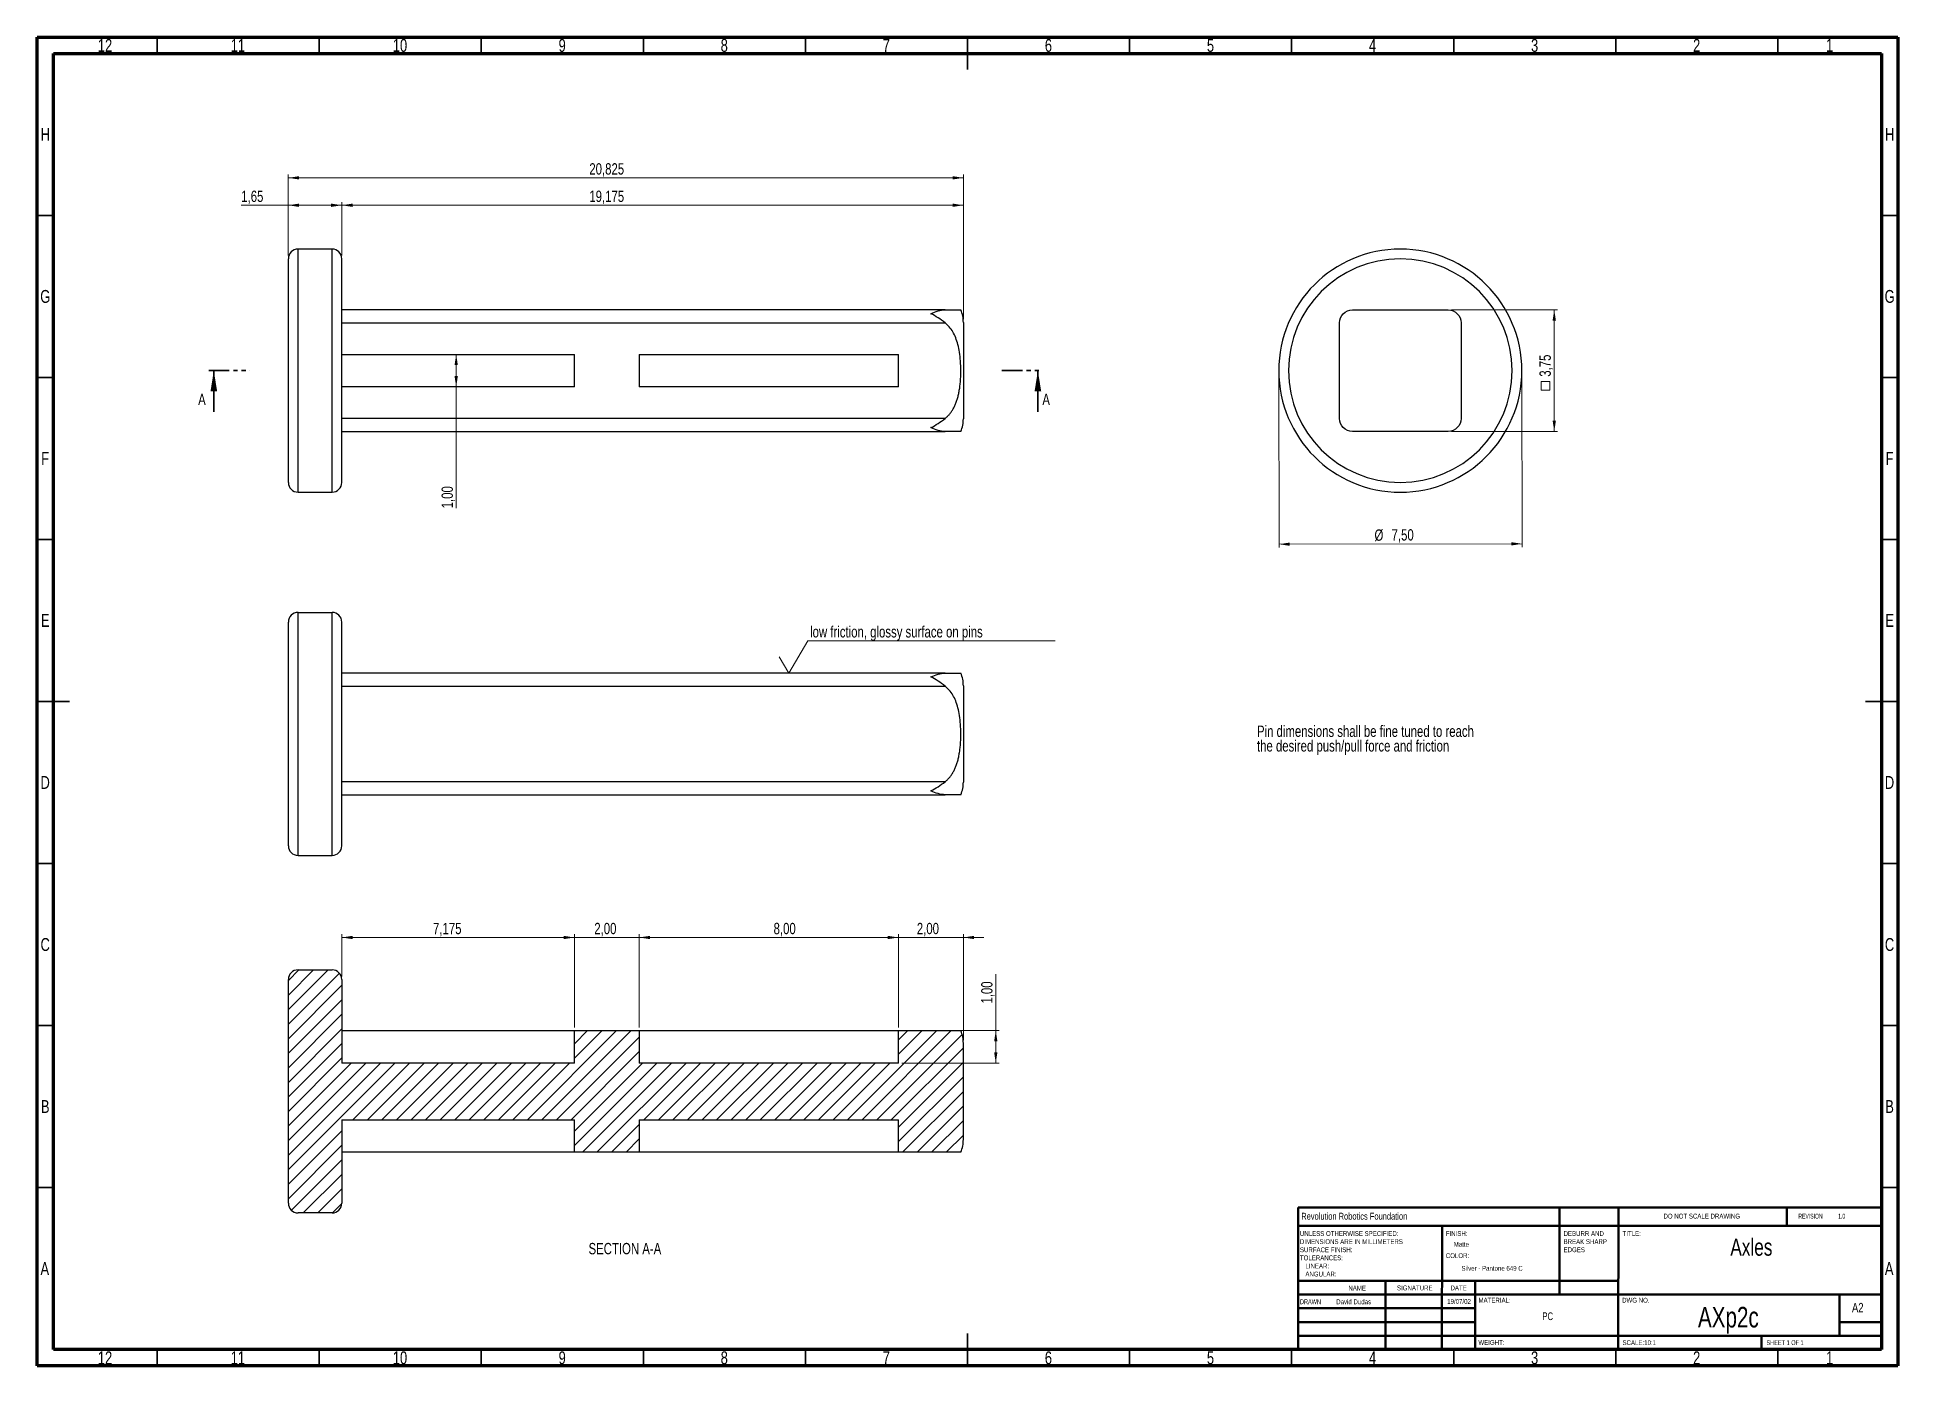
# Model space of a CAD drawing. Header units: millimetres. Extents: x 15 to 589, y 5 to 415.
import ezdxf

# ---------------------------------------------------------------- set-up
doc = ezdxf.new("R2010")
doc.units = ezdxf.units.MM
doc.linetypes.add('PHANTOM', pattern=[12.7, 6.35, -1.27, 1.27, -1.27, 1.27, -1.27])
doc.styles.add('SLDTEXTSTYLE0', font='TXT', dxfattribs={"width": 0.75})
doc.styles.add('SLDTEXTSTYLE1', font='TXT', dxfattribs={"width": 0.686449})
doc.styles.add('SLDTEXTSTYLE2', font='TXT', dxfattribs={"width": 0.625})
doc.styles.add('SLDTEXTSTYLE3', font='TXT', dxfattribs={"width": 0.6875})
doc.dimstyles.new('SLDDIMSTYLE0', dxfattribs={"dimtxt": 3.5, "dimasz": 3.302, "dimexe": 0, "dimexo": 0.0625, "dimgap": 0.875, "dimtad": 1, "dimdec": 3, "dimlfac": 0.1, "dimrnd": 1e-09, "dimzin": 12, "dimdsep": 46, "dimtxsty": 'SLDTEXTSTYLE0', "dimsah": 1, "dimcen": 0.09, "dimadec": 0, "dimazin": 3, "dimtfac": 1, "dimtdec": 3, "dimtofl": 0, "dimtmove": 0, "dimatfit": 3, "dimfxl": 0, "dimfrac": 2, "dimtolj": 1, "dimtzin": 12, "dimarcsym": 0})
doc.dimstyles.new('SLDDIMSTYLE1', dxfattribs={"dimtxt": 3.5, "dimasz": 3.302, "dimexe": 0, "dimexo": 0.0625, "dimgap": 0.875, "dimtad": 1, "dimlfac": 0.1, "dimrnd": 1e-09, "dimzin": 12, "dimdsep": 46, "dimtxsty": 'SLDTEXTSTYLE0', "dimsah": 1, "dimcen": 0.09, "dimadec": 0, "dimazin": 3, "dimtfac": 1, "dimtofl": 0, "dimtmove": 0, "dimatfit": 3, "dimfxl": 0, "dimfrac": 2, "dimtolj": 1, "dimtzin": 12, "dimarcsym": 0})
doc.dimstyles.new('SLDDIMSTYLE2', dxfattribs={"dimtxt": 3.5, "dimasz": 3.302, "dimexe": 0, "dimexo": 0.0625, "dimgap": 0.875, "dimtad": 1, "dimlfac": 0.1, "dimrnd": 1e-09, "dimzin": 12, "dimdsep": 46, "dimtxsty": 'SLDTEXTSTYLE0', "dimsah": 1, "dimcen": 0.09, "dimadec": 0, "dimazin": 3, "dimtfac": 1, "dimtmove": 0, "dimatfit": 0, "dimfxl": 0, "dimfrac": 2, "dimtolj": 1, "dimtzin": 12, "dimarcsym": 0})

# ---------------------------------------------------------------- blocks, each defined once
blk = doc.blocks.new('SW_NOTE_0')
at = {"color": 0, "linetype": 'Continuous', "lineweight": 0, "char_height": 3.5, "attachment_point": 1, "style": 'SLDTEXTSTYLE0'}
for s, insert in [('the desired push/pull force and friction', (0, -0.01)), ('Pin dimensions shall be fine tuned to reach', (0, 4.51))]:
    blk.add_mtext(s, dxfattribs=dict(at, insert=insert))
blk = doc.blocks.new('SW_NOTE_0_1')
at = {"color": 0, "linetype": 'Continuous', "lineweight": 0, "char_height": 1.5, "attachment_point": 1, "style": 'SLDTEXTSTYLE0'}
for s, insert in [('UNLESS OTHERWISE SPECIFIED:', (0, 1.93)), ('TOLERANCES:', (0, -5.57)), ('SURFACE FINISH:', (0, -3.07)), ('DIMENSIONS ARE IN MILLIMETERS', (0, -0.57)), ('ANGULAR:', (1.69, -10.57)), ('LINEAR:', (1.69, -8.07))]:
    blk.add_mtext(s, dxfattribs=dict(at, insert=insert))
blk = doc.blocks.new('SW_NOTE_0_2')
at = {"color": 0, "linetype": 'Continuous', "lineweight": 0, "char_height": 1.5, "attachment_point": 1, "style": 'SLDTEXTSTYLE0'}
for s, insert in [('DEBURR AND', (0, 1.93)), ('BREAK SHARP', (0, -0.57)), ('EDGES', (0, -3.07))]:
    blk.add_mtext(s, dxfattribs=dict(at, insert=insert))
blk = doc.blocks.new('_D')
at = {"color": 7, "linetype": 'Continuous', "lineweight": 0}
for p, q in [((92.47, 347.6), (92.47, 372.6)), ((92.47, 371.6), (300.72, 371.6)), ((300.72, 327.96), (300.72, 372.6))]:
    blk.add_line(p, q, dxfattribs=at)
at = {"color": 7, "linetype": 'Continuous', "lineweight": 18}
for points in [[(92.47, 371.6), (95.78, 371.09), (95.78, 372.11)], [(300.72, 371.6), (297.42, 372.11), (297.42, 371.09)]]:
    blk.add_solid(points, dxfattribs=at)
at = {"color": 7, "linetype": 'Continuous', "lineweight": 18, "insert": (185.33, 376.11), "char_height": 3.5, "attachment_point": 1, "style": 'SLDTEXTSTYLE0'}
blk.add_mtext('20,825', dxfattribs=at)
blk = doc.blocks.new('_D_1')
at = {"color": 7, "linetype": 'Continuous', "lineweight": 0}
for p, q in [((92.47, 363.14), (77.95, 363.14)), ((92.47, 347.6), (92.47, 364.14)), ((92.47, 363.14), (108.97, 363.14)), ((108.97, 347.6), (108.97, 364.14))]:
    blk.add_line(p, q, dxfattribs=at)
at = {"color": 7, "linetype": 'Continuous', "lineweight": 18}
for points in [[(92.47, 363.14), (95.78, 362.63), (95.78, 363.65)], [(108.97, 363.14), (105.67, 363.65), (105.67, 362.63)]]:
    blk.add_solid(points, dxfattribs=at)
at = {"color": 7, "linetype": 'Continuous', "lineweight": 18, "insert": (77.95, 367.65), "char_height": 3.5, "attachment_point": 1, "style": 'SLDTEXTSTYLE0'}
blk.add_mtext('1,65', dxfattribs=at)
blk = doc.blocks.new('_D_2')
at = {"color": 7, "linetype": 'Continuous', "lineweight": 0}
for p, q in [((108.97, 347.6), (108.97, 364.14)), ((108.97, 363.14), (300.72, 363.14)), ((300.72, 327.96), (300.72, 364.14))]:
    blk.add_line(p, q, dxfattribs=at)
at = {"color": 7, "linetype": 'Continuous', "lineweight": 18}
for points in [[(108.97, 363.14), (112.28, 362.63), (112.28, 363.65)], [(300.72, 363.14), (297.42, 363.65), (297.42, 362.63)]]:
    blk.add_solid(points, dxfattribs=at)
at = {"color": 7, "linetype": 'Continuous', "lineweight": 18, "insert": (185.33, 367.65), "char_height": 3.5, "attachment_point": 1, "style": 'SLDTEXTSTYLE0'}
blk.add_mtext('19,175', dxfattribs=at)
blk = doc.blocks.new('_D_3')
at = {"color": 7, "linetype": 'Continuous', "lineweight": 0}
for p, q in [((144.26, 317.1), (144.26, 307.1)), ((144.26, 307.1), (144.26, 269.62))]:
    blk.add_line(p, q, dxfattribs=at)
at = {"color": 7, "linetype": 'Continuous', "lineweight": 18}
for points in [[(144.26, 317.1), (143.75, 313.8), (144.77, 313.8)], [(144.26, 307.1), (144.77, 310.4), (143.75, 310.4)]]:
    blk.add_solid(points, dxfattribs=at)
at = {"color": 7, "linetype": 'Continuous', "lineweight": 18, "insert": (139.75, 269.62), "char_height": 3.5, "attachment_point": 1, "rotation": 90, "style": 'SLDTEXTSTYLE0'}
blk.add_mtext('1,00', dxfattribs=at)
blk = doc.blocks.new('SW_SYMBOL_MOD_BOX')
at = {"color": 0, "linetype": 'Continuous', "lineweight": 18}
for p, q in [((200, 200), (200, 800)), ((200, 800), (800, 800)), ((200, 200), (800, 200)), ((800, 800), (800, 200))]:
    blk.add_line(p, q, dxfattribs=at)
blk = doc.blocks.new('_D_4')
at = {"color": 7, "linetype": 'Continuous', "lineweight": 0}
for p, q in [((451.27, 330.85), (484.02, 330.85)), ((483.02, 330.85), (483.02, 293.35)), ((451.27, 293.35), (484.02, 293.35))]:
    blk.add_line(p, q, dxfattribs=at)
at = {"color": 7, "linetype": 'Continuous', "lineweight": 18}
for points in [[(483.02, 330.85), (482.51, 327.55), (483.53, 327.55)], [(483.02, 293.35), (483.53, 296.65), (482.51, 296.65)]]:
    blk.add_solid(points, dxfattribs=at)
at = {"color": 7, "linetype": 'Continuous', "lineweight": 18, "xscale": 0.004470703125, "yscale": 0.004470703125, "zscale": 0.004470703125, "rotation": 90.0000000000004}
blk.add_blockref('SW_SYMBOL_MOD_BOX', (482.54, 305.22), dxfattribs=at)
at = {"color": 7, "linetype": 'Continuous', "lineweight": 18, "insert": (478.46, 310.22), "char_height": 3.5, "attachment_point": 1, "rotation": 90, "style": 'SLDTEXTSTYLE0'}
blk.add_mtext('3,75', dxfattribs=at)
blk = doc.blocks.new('_D_5')
at = {"color": 7, "linetype": 'Continuous', "lineweight": 0}
for p, q in [((398.02, 311.04), (398.11, 257.54)), ((473.02, 311.16), (473.11, 257.66)), ((398.11, 258.54), (473.11, 258.66))]:
    blk.add_line(p, q, dxfattribs=at)
at = {"color": 7, "linetype": 'Continuous', "lineweight": 18}
for points in [[(398.11, 258.54), (401.41, 258.04), (401.41, 259.05)], [(473.11, 258.66), (469.81, 259.16), (469.81, 258.15)]]:
    blk.add_solid(points, dxfattribs=at)
at = {"color": 7, "linetype": 'Continuous', "lineweight": 18, "char_height": 3.5, "attachment_point": 1, "rotation": 0.09387, "style": 'SLDTEXTSTYLE0'}
for s, insert in [('%%c', (427.56, 263.1)), ('7,50', (432.83, 263.16))]:
    blk.add_mtext(s, dxfattribs=dict(at, insert=insert))
blk = doc.blocks.new('SW_SFSYMBOL_0')
at = {"color": 0, "linetype": 'Continuous', "lineweight": 0}
for p, q in [((-6.54, -10), (-0.65, 0)), ((-0.65, 0), (75.56, 0)), ((-6.54, -10), (-9.49, -5))]:
    blk.add_line(p, q, dxfattribs=at)
at = {"color": 0, "linetype": 'Continuous', "lineweight": 0, "insert": (0, 4.51), "char_height": 3.5, "attachment_point": 1, "style": 'SLDTEXTSTYLE0'}
blk.add_mtext('low friction, glossy surface on pins', dxfattribs=at)
blk = doc.blocks.new('_D_6')
at = {"color": 7, "linetype": 'Continuous', "lineweight": 0}
for p, q in [((108.97, 125.18), (108.97, 138.18)), ((180.72, 109.43), (180.72, 138.18)), ((180.72, 137.18), (108.97, 137.18))]:
    blk.add_line(p, q, dxfattribs=at)
at = {"color": 7, "linetype": 'Continuous', "lineweight": 18}
for points in [[(108.97, 137.18), (112.28, 136.67), (112.28, 137.68)], [(180.72, 137.18), (177.42, 137.68), (177.42, 136.67)]]:
    blk.add_solid(points, dxfattribs=at)
at = {"color": 7, "linetype": 'Continuous', "lineweight": 18, "insert": (137.11, 141.69), "char_height": 3.5, "attachment_point": 1, "style": 'SLDTEXTSTYLE0'}
blk.add_mtext('7,175', dxfattribs=at)
blk = doc.blocks.new('_D_7')
at = {"color": 7, "linetype": 'Continuous', "lineweight": 0}
for p, q in [((200.72, 109.43), (200.72, 138.18)), ((280.72, 109.43), (280.72, 138.18)), ((280.72, 137.18), (200.72, 137.18))]:
    blk.add_line(p, q, dxfattribs=at)
at = {"color": 7, "linetype": 'Continuous', "lineweight": 18}
for points in [[(200.72, 137.18), (204.03, 136.67), (204.03, 137.68)], [(280.72, 137.18), (277.42, 137.68), (277.42, 136.67)]]:
    blk.add_solid(points, dxfattribs=at)
at = {"color": 7, "linetype": 'Continuous', "lineweight": 18, "insert": (242.18, 141.69), "char_height": 3.5, "attachment_point": 1, "style": 'SLDTEXTSTYLE0'}
blk.add_mtext('8,00', dxfattribs=at)
blk = doc.blocks.new('_D_8')
at = {"color": 7, "linetype": 'Continuous', "lineweight": 0}
for p, q in [((310.72, 108.43), (310.72, 125.84)), ((281.72, 108.43), (311.72, 108.43)), ((310.72, 108.43), (310.72, 98.43)), ((281.72, 98.43), (311.72, 98.43))]:
    blk.add_line(p, q, dxfattribs=at)
at = {"color": 7, "linetype": 'Continuous', "lineweight": 18}
for points in [[(310.72, 108.43), (310.22, 105.12), (311.23, 105.12)], [(310.72, 98.43), (311.23, 101.73), (310.22, 101.73)]]:
    blk.add_solid(points, dxfattribs=at)
at = {"color": 7, "linetype": 'Continuous', "lineweight": 18, "insert": (306.21, 116.79), "char_height": 3.5, "attachment_point": 1, "rotation": 90, "style": 'SLDTEXTSTYLE0'}
blk.add_mtext('1,00', dxfattribs=at)
blk = doc.blocks.new('_D_9')
at = {"color": 7, "linetype": 'Continuous', "lineweight": 0}
for p, q in [((180.72, 109.43), (180.72, 138.18)), ((200.72, 109.43), (200.72, 138.18)), ((180.72, 137.18), (174.37, 137.18)), ((180.72, 137.18), (200.72, 137.18)), ((200.72, 137.18), (207.07, 137.18))]:
    blk.add_line(p, q, dxfattribs=at)
at = {"color": 7, "linetype": 'Continuous', "lineweight": 18}
for points in [[(180.72, 137.18), (177.42, 137.68), (177.42, 136.67)], [(200.72, 137.18), (204.03, 136.67), (204.03, 137.68)]]:
    blk.add_solid(points, dxfattribs=at)
at = {"color": 7, "linetype": 'Continuous', "lineweight": 18, "insert": (186.86, 141.69), "char_height": 3.5, "attachment_point": 1, "style": 'SLDTEXTSTYLE0'}
blk.add_mtext('2,00', dxfattribs=at)
blk = doc.blocks.new('_D_10')
at = {"color": 7, "linetype": 'Continuous', "lineweight": 0}
for p, q in [((280.72, 109.43), (280.72, 138.18)), ((300.72, 105.54), (300.72, 138.18)), ((280.72, 137.18), (274.37, 137.18)), ((300.72, 137.18), (280.72, 137.18)), ((300.72, 137.18), (307.07, 137.18))]:
    blk.add_line(p, q, dxfattribs=at)
at = {"color": 7, "linetype": 'Continuous', "lineweight": 18}
for points in [[(280.72, 137.18), (277.42, 137.68), (277.42, 136.67)], [(300.72, 137.18), (304.03, 136.67), (304.03, 137.68)]]:
    blk.add_solid(points, dxfattribs=at)
at = {"color": 7, "linetype": 'Continuous', "lineweight": 18, "insert": (286.37, 141.69), "char_height": 3.5, "attachment_point": 1, "style": 'SLDTEXTSTYLE0'}
blk.add_mtext('2,00', dxfattribs=at)

msp = doc.modelspace()

# ---------------------------------------------------------------- hatches: boundary and pattern name
at = {"linetype": 'Continuous', "lineweight": 18}
h = msp.add_hatch(dxfattribs=at)
h.set_pattern_fill('ANSI31', style=0)
edge = h.paths.add_edge_path(flags=0)
edge.add_arc((290.7245, 104.5366), 10, 0, 22.8944673)
edge.add_line((299.9368, 108.4269), (280.7245, 108.4269))
edge.add_line((280.7245, 108.4269), (280.7245, 98.4269))
edge.add_line((280.7245, 98.4269), (200.7245, 98.4269))
edge.add_line((200.7245, 98.4269), (200.7245, 108.4269))
edge.add_line((200.7245, 108.4269), (180.7245, 108.4269))
edge.add_line((180.7245, 108.4269), (180.7245, 98.4269))
edge.add_line((180.7245, 98.4269), (108.9745, 98.4269))
edge.add_line((108.9745, 98.4269), (108.9745, 124.1769))
edge.add_arc((105.9745, 124.1769), 3, 0, 90)
edge.add_line((105.9745, 127.1769), (95.4745, 127.1769))
edge.add_arc((95.4745, 124.1769), 3, 90, 180)
edge.add_line((92.4745, 124.1769), (92.4745, 55.1769))
edge.add_arc((95.4745, 55.1769), 3, 180, 270)
edge.add_line((95.4745, 52.1769), (105.9745, 52.1769))
edge.add_arc((105.9745, 55.1769), 3, 270, 360)
edge.add_line((108.9745, 55.1769), (108.9745, 80.9269))
edge.add_line((108.9745, 80.9269), (180.7245, 80.9269))
edge.add_line((180.7245, 80.9269), (180.7245, 70.9269))
edge.add_line((180.7245, 70.9269), (200.7245, 70.9269))
edge.add_line((200.7245, 70.9269), (200.7245, 80.9269))
edge.add_line((200.7245, 80.9269), (280.7245, 80.9269))
edge.add_line((280.7245, 80.9269), (280.7245, 70.9269))
edge.add_line((280.7245, 70.9269), (299.9368, 70.9269))
edge.add_arc((290.7245, 74.8173), 10, 337.1055327, 360)
edge.add_line((300.7245, 74.8173), (300.7245, 104.5366))

# ---------------------------------------------------------------- linework, layer by layer
at = {"color": 7, "linetype": 'Continuous', "lineweight": 70}
for p, q in [((15, 5), (15, 415)), ((15, 415), (589, 415)), ((589, 415), (589, 5)), ((20, 10), (20, 410)), ((20, 410), (584, 410)), ((584, 410), (584, 10)), ((584, 10), (20, 10)), ((589, 5), (15, 5))]:
    msp.add_line(p, q, dxfattribs=at)
at = {"color": 7, "linetype": 'Continuous', "lineweight": 35}
for p, q in [((52, 410), (52, 415)), ((102, 410), (102, 415)), ((152, 410), (152, 415)), ((202, 410), (202, 415)), ((252, 410), (252, 415)), ((302, 415), (302, 405)), ((302, 410), (302, 415)), ((352, 410), (352, 415)), ((402, 410), (402, 415)), ((452, 410), (452, 415)), ((502, 410), (502, 415)), ((552, 410), (552, 415)), ((20, 360), (15, 360)), ((584, 360), (589, 360)), ((20, 310), (15, 310)), ((69.4845, 299.3989), (69.4845, 312.0989)), ((323.7148, 299.3989), (323.7148, 312.0989)), ((584, 310), (589, 310)), ((20, 260), (15, 260)), ((584, 260), (589, 260)), ((15, 210), (25, 210)), ((20, 210), (15, 210)), ((589, 210), (579, 210)), ((584, 210), (589, 210)), ((20, 160), (15, 160)), ((584, 160), (589, 160)), ((20, 110), (15, 110)), ((584, 110), (589, 110)), ((20, 60), (15, 60)), ((584, 60), (589, 60)), ((302, 5), (302, 15)), ((52, 10), (52, 5)), ((102, 10), (102, 5)), ((152, 10), (152, 5)), ((202, 10), (202, 5)), ((252, 10), (252, 5)), ((302, 10), (302, 5)), ((352, 10), (352, 5)), ((402, 10), (402, 5)), ((452, 10), (452, 5)), ((502, 10), (502, 5)), ((552, 10), (552, 5))]:
    msp.add_line(p, q, dxfattribs=at)
at = {"color": 7, "linetype": 'Continuous', "lineweight": 25}
for p, q in [((92.4745, 277.5989), (92.4745, 346.5989)), ((105.9745, 349.5989), (95.4745, 349.5989)), ((108.9745, 277.5989), (108.9745, 346.5989)), ((295.0902, 330.8489), (108.9745, 330.8489)), ((108.9745, 326.8489), (295.0902, 326.8489)), ((300.7245, 326.9585), (300.7245, 297.2392)), ((108.9745, 317.0989), (180.7245, 317.0989)), ((180.7245, 307.0989), (180.7245, 317.0989)), ((200.7245, 317.0989), (200.7245, 307.0989)), ((200.7245, 317.0989), (280.7245, 317.0989)), ((280.7245, 307.0989), (280.7245, 317.0989)), ((95.4745, 274.5989), (95.4745, 312.0989)), ((105.9745, 274.5989), (105.9745, 312.0989)), ((180.7245, 307.0989), (108.9745, 307.0989)), ((280.7245, 307.0989), (200.7245, 307.0989)), ((295.0902, 297.3489), (108.9745, 297.3489)), ((108.9745, 293.3489), (295.0902, 293.3489)), ((95.4745, 274.5989), (105.9745, 274.5989)), ((95.4745, 199.9977), (95.4745, 237.4977)), ((95.4745, 237.4977), (105.9745, 237.4977)), ((105.9745, 199.9977), (105.9745, 237.4977)), ((92.4745, 199.9977), (92.4745, 234.4977)), ((108.9745, 199.9977), (108.9745, 234.4977)), ((295.0902, 218.7477), (108.9745, 218.7477)), ((108.9745, 214.7477), (295.0902, 214.7477)), ((300.7245, 214.8574), (300.7245, 185.1381)), ((92.4745, 165.4977), (92.4745, 199.9977)), ((95.4745, 162.4977), (95.4745, 199.9977)), ((105.9745, 162.4977), (105.9745, 199.9977)), ((108.9745, 165.4977), (108.9745, 199.9977)), ((295.0902, 185.2477), (108.9745, 185.2477)), ((108.9745, 181.2477), (295.0902, 181.2477)), ((95.4745, 162.4977), (105.9745, 162.4977)), ((95.4745, 127.1769), (105.9745, 127.1769)), ((92.4745, 55.1769), (92.4745, 124.1769)), ((108.9745, 124.1769), (108.9745, 98.4269)), ((108.9745, 108.4269), (180.7245, 108.4269)), ((180.7245, 98.4269), (180.7245, 108.4269)), ((180.7245, 108.4269), (200.7245, 108.4269)), ((200.7245, 108.4269), (200.7245, 98.4269)), ((200.7245, 108.4269), (280.7245, 108.4269)), ((280.7245, 98.4269), (280.7245, 108.4269)), ((280.7245, 108.4269), (299.9368, 108.4269)), ((300.7245, 74.8173), (300.7245, 104.5366)), ((180.7245, 98.4269), (108.9745, 98.4269)), ((280.7245, 98.4269), (200.7245, 98.4269)), ((108.9745, 80.9269), (180.7245, 80.9269)), ((108.9745, 80.9269), (108.9745, 55.1769)), ((180.7245, 70.9269), (180.7245, 80.9269)), ((200.7245, 80.9269), (280.7245, 80.9269)), ((200.7245, 80.9269), (200.7245, 70.9269)), ((280.7245, 70.9269), (280.7245, 80.9269)), ((180.7245, 70.9269), (108.9745, 70.9269)), ((200.7245, 70.9269), (180.7245, 70.9269)), ((280.7245, 70.9269), (200.7245, 70.9269)), ((299.9368, 70.9269), (280.7245, 70.9269)), ((105.9745, 52.1769), (95.4745, 52.1769))]:
    msp.add_line(p, q, dxfattribs=at)
at = {"color": 8, "linetype": 'Continuous', "lineweight": 25}
for p, q in [((95.4745, 312.0989), (95.4745, 349.5989)), ((105.9745, 312.0989), (105.9745, 349.5989))]:
    msp.add_line(p, q, dxfattribs=at)
at = {"color": 7, "linetype": 'PHANTOM', "lineweight": 35}
for p, q in [((67.897, 312.0989), (80.6033, 312.0989)), ((312.6023, 312.0989), (325.3023, 312.0989))]:
    msp.add_line(p, q, dxfattribs=at)
at = {"color": 7, "linetype": 'Continuous', "lineweight": 50}
for p, q in [((404, 53.8388), (403.9762, 10)), ((404, 53.8388), (584, 53.8388)), ((484.6, 53.8388), (484.5854, 26.9563)), ((502.8, 53.8388), (502.7762, 9.9465)), ((554.797, 48.2259), (554.8, 53.8388)), ((583.997, 48.2259), (403.997, 48.2259)), ((448.3959, 48.2259), (448.3752, 9.9759)), ((502.8, 31.25), (404, 31.25)), ((430.991, 31.25), (430.991, 10)), ((458.6, 10), (458.6, 31.25)), ((458.6, 27), (404, 27)), ((458.6, 27), (584, 27)), ((571, 14.25), (571, 27)), ((458.6, 22.7499), (404, 22.7499)), ((458.6, 18.5), (404, 18.5)), ((584, 18.5), (571, 18.5)), ((404, 14.25), (584, 14.25)), ((547, 10), (547, 14.25))]:
    msp.add_line(p, q, dxfattribs=at)
at = {"color": 7, "linetype": 'Continuous', "lineweight": 25}
for centre, radius, start, end in [((95.4745, 346.5989), 3, 90, 180), ((105.9745, 346.5989), 3, 0, 90), ((435.5223, 312.0989), 37.5, 0, 180), ((435.5223, 312.0989), 34.5, 0, 270), ((290.7245, 326.9585), 10, 0, 22.8944673), ((435.5223, 312.0989), 37.5, 180, 270), ((435.5223, 312.0989), 34.5, 270, 0), ((435.5223, 312.0989), 37.5, 270, 0), ((290.7245, 297.2392), 10, 337.1123042, 0), ((95.4745, 277.5989), 3, 180, 270), ((105.9745, 277.5989), 3, 270, 0), ((95.4745, 234.4977), 3, 90, 180), ((105.9745, 234.4977), 3, 0, 90), ((290.7245, 214.8574), 10, 0, 22.8977444), ((290.7245, 185.1381), 10, 337.1123042, 0), ((95.4745, 165.4977), 3, 180, 270), ((105.9745, 165.4977), 3, 270, 0), ((95.4745, 124.1769), 3, 90, 180), ((105.9745, 124.1769), 3, 0, 90), ((290.7245, 104.5366), 10, 0, 22.8944673), ((290.7245, 74.8173), 10, 337.1055327, 0), ((95.4745, 55.1769), 3, 180, 270), ((105.9745, 55.1769), 3, 270, 0)]:
    msp.add_arc(centre, radius, start, end, dxfattribs=at)
for points in [[(290.7245, 329.6773), (292.2011, 330.3982), (293.6827, 330.8489), (295.0902, 330.8489)], [(295.0902, 326.8489), (293.6827, 327.9536), (292.2011, 328.9564), (290.7245, 329.6773)], [(416.7723, 326.8489), (416.7723, 327.9536), (417.223, 328.9564), (417.9439, 329.6773)], [(417.9439, 329.6773), (418.6648, 330.3982), (419.6676, 330.8489), (420.7723, 330.8489)], [(450.2723, 330.8489), (451.377, 330.8489), (452.3798, 330.3982), (453.1007, 329.6773)], [(453.1007, 329.6773), (453.8216, 328.9564), (454.2723, 327.9536), (454.2723, 326.8489)], [(290.7245, 294.5204), (292.2011, 295.2413), (293.6827, 296.2441), (295.0902, 297.3489)], [(295.0902, 293.3489), (293.6827, 293.3489), (292.2011, 293.7995), (290.7245, 294.5204)], [(417.9439, 294.5204), (417.223, 295.2413), (416.7723, 296.2441), (416.7723, 297.3489)], [(420.7723, 293.3489), (419.6676, 293.3489), (418.6648, 293.7995), (417.9439, 294.5204)], [(453.1007, 294.5204), (452.3798, 293.7995), (451.377, 293.3489), (450.2723, 293.3489)], [(454.2723, 297.3489), (454.2723, 296.2441), (453.8216, 295.2413), (453.1007, 294.5204)], [(290.7245, 217.5761), (292.2011, 218.297), (293.6827, 218.7477), (295.0902, 218.7477)], [(295.0902, 214.7477), (293.6827, 215.8524), (292.2011, 216.8552), (290.7245, 217.5761)], [(290.7245, 182.4193), (292.2011, 183.1402), (293.6827, 184.143), (295.0902, 185.2477)], [(295.0902, 181.2477), (293.6827, 181.2477), (292.2011, 181.6984), (290.7245, 182.4193)]]:
    msp.add_open_spline(points, degree=3, dxfattribs=at)
for points, knots in [([(295.0902, 330.8489), (295.334, 330.8489), (295.8261, 330.8489), (296.4846, 330.8489), (297.0894, 330.8489), (297.6346, 330.8489), (298.122, 330.8489), (298.5514, 330.8489), (298.923, 330.8489), (299.2371, 330.8489), (299.4936, 330.8489), (299.6929, 330.8489), (299.834, 330.8489), (299.9214, 330.8489), (299.9315, 330.8489), (299.9368, 330.8489)], [0, 0, 0, 0, 0.059394836, 0.119900416, 0.182151587, 0.24673174, 0.314163844, 0.384907646, 0.459361572, 0.53786758, 0.620717469, 0.708159561, 0.800405099, 0.897634024, 1, 1, 1, 1]), ([(420.7723, 330.8489), (420.9763, 330.8489), (421.3881, 330.8489), (422.1094, 330.8489), (422.9093, 330.8489), (423.7953, 330.8489), (424.765, 330.8489), (425.8188, 330.8489), (426.9567, 330.8489), (428.1786, 330.8489), (429.4846, 330.8489), (430.8747, 330.8489), (432.3491, 330.8489), (433.9076, 330.8489), (434.9749, 330.8489), (435.5223, 330.8489)], [0, 0, 0, 0, 0.059394836, 0.119900416, 0.182151587, 0.24673174, 0.314163844, 0.384907646, 0.459361572, 0.53786758, 0.620717469, 0.708159561, 0.800405099, 0.897634024, 1, 1, 1, 1]), ([(435.5223, 330.8489), (436.3041, 330.8489), (437.8111, 330.8489), (439.9836, 330.8489), (441.9812, 330.8489), (443.8042, 330.8489), (445.4527, 330.8489), (446.9281, 330.8489), (448.225, 330.8489), (449.3593, 330.8489), (449.9713, 330.8489), (450.2723, 330.8489)], [0, 0, 0, 0, 0.146227534, 0.281873284, 0.407452987, 0.523616531, 0.631184606, 0.731189741, 0.824914754, 0.913914438, 1, 1, 1, 1]), ([(295.0902, 297.3489), (295.334, 297.5528), (295.826, 297.9645), (296.4843, 298.6857), (297.0889, 299.4855), (297.634, 300.3714), (298.1214, 301.341), (298.5507, 302.3949), (298.9223, 303.5327), (299.2364, 304.7547), (299.493, 306.0607), (299.6923, 307.4509), (299.8342, 308.9253), (299.9189, 310.4841), (299.9532, 312.5458), (299.8804, 314.9905), (299.5942, 317.6914), (299.1092, 320.1048), (298.4257, 322.2344), (297.5333, 324.0716), (296.4511, 325.6438), (295.5362, 326.4539), (295.0902, 326.8489)], [0, 0, 0, 0, 0.02969694, 0.05995076, 0.09107898, 0.12337335, 0.15709536, 0.19247485, 0.22971099, 0.2689747, 0.31041183, 0.35414648, 0.40028422, 0.44891496, 0.5001155, 0.59312347, 0.67750194, 0.75385815, 0.82301098, 0.88606062, 0.94445325, 1, 1, 1, 1]), ([(416.7723, 297.3489), (416.7723, 297.5528), (416.7723, 297.9645), (416.7723, 298.6857), (416.7723, 299.4855), (416.7723, 300.3714), (416.7723, 301.341), (416.7723, 302.3949), (416.7723, 303.5327), (416.7723, 304.7547), (416.7723, 306.0607), (416.7723, 307.4509), (416.7723, 308.9253), (416.7723, 310.4841), (416.7723, 312.5458), (416.7723, 314.9905), (416.7723, 317.6914), (416.7723, 320.1048), (416.7723, 322.2344), (416.7723, 324.0716), (416.7723, 325.6438), (416.7723, 326.4539), (416.7723, 326.8489)], [0, 0, 0, 0, 0.02969694, 0.05995076, 0.09107898, 0.12337335, 0.15709536, 0.19247485, 0.22971099, 0.2689747, 0.31041183, 0.35414648, 0.40028422, 0.44891496, 0.5001155, 0.59312347, 0.67750194, 0.75385815, 0.82301098, 0.88606062, 0.94445325, 1, 1, 1, 1]), ([(454.2723, 326.8489), (454.2723, 326.6449), (454.2723, 326.2332), (454.2723, 325.512), (454.2723, 324.7122), (454.2723, 323.8263), (454.2723, 322.8567), (454.2723, 321.8028), (454.2723, 320.665), (454.2723, 319.443), (454.2723, 318.137), (454.2723, 316.7468), (454.2723, 315.2724), (454.2723, 313.7136), (454.2723, 311.6519), (454.2723, 309.2072), (454.2723, 306.5063), (454.2723, 304.0929), (454.2723, 301.9633), (454.2723, 300.1261), (454.2723, 298.5539), (454.2723, 297.7438), (454.2723, 297.3489)], [0, 0, 0, 0, 0.02969694, 0.05995076, 0.09107898, 0.12337335, 0.15709536, 0.19247485, 0.22971099, 0.2689747, 0.31041183, 0.35414648, 0.40028422, 0.44891496, 0.5001155, 0.59312347, 0.67750194, 0.75385815, 0.82301098, 0.88606062, 0.94445325, 1, 1, 1, 1]), ([(299.9368, 293.3489), (299.9368, 293.3489), (299.9369, 293.3489), (299.8928, 293.3489), (299.6726, 293.3489), (299.3009, 293.3489), (298.7765, 293.3489), (298.0996, 293.3489), (297.263, 293.3489), (296.2819, 293.3489), (295.4821, 293.3489), (295.0902, 293.3489)], [0, 0, 0, 0, 0.00008829, 0.16382149, 0.31424075, 0.45211428, 0.57843935, 0.69451128, 0.80199673, 0.90298837, 1, 1, 1, 1]), ([(450.2723, 293.3489), (450.0683, 293.3489), (449.6566, 293.3489), (448.9355, 293.3489), (448.1357, 293.3489), (447.2497, 293.3489), (446.2801, 293.3489), (445.2263, 293.3489), (444.0884, 293.3489), (442.8665, 293.3489), (441.5604, 293.3489), (440.1702, 293.3489), (438.6958, 293.3489), (437.1371, 293.3489), (435.0754, 293.3489), (432.6307, 293.3489), (429.9297, 293.3489), (427.5164, 293.3489), (425.3867, 293.3489), (423.5495, 293.3489), (421.9773, 293.3489), (421.1672, 293.3489), (420.7723, 293.3489)], [0, 0, 0, 0, 0.029696939, 0.059950758, 0.091078982, 0.123373352, 0.157095358, 0.192474847, 0.229710987, 0.268974703, 0.310411834, 0.354146484, 0.400284221, 0.448914964, 0.500115499, 0.593123468, 0.677501942, 0.753858152, 0.823010984, 0.886060623, 0.944453254, 1, 1, 1, 1]), ([(295.0902, 218.7477), (295.4819, 218.7477), (296.2813, 218.7477), (297.262, 218.7477), (298.0983, 218.7477), (298.8617, 218.7477), (299.4715, 218.7477), (299.8706, 218.7477), (299.9138, 218.7477), (299.9366, 218.7477)], [0, 0, 0, 0, 0.0970037, 0.1980037, 0.3055145, 0.42162838, 0.59260034, 0.78475586, 1, 1, 1, 1]), ([(295.0902, 185.2477), (295.334, 185.4517), (295.826, 185.8634), (296.4843, 186.5845), (297.0889, 187.3843), (297.634, 188.2703), (298.1214, 189.2399), (298.5507, 190.2937), (298.9223, 191.4316), (299.2364, 192.6535), (299.493, 193.9596), (299.6923, 195.3498), (299.8342, 196.8242), (299.9189, 198.3829), (299.9532, 200.4446), (299.8804, 202.8893), (299.5942, 205.5903), (299.1092, 208.0036), (298.4257, 210.1333), (297.5333, 211.9705), (296.4511, 213.5427), (295.5362, 214.3528), (295.0902, 214.7477)], [0, 0, 0, 0, 0.029696939, 0.059950758, 0.091078982, 0.123373352, 0.157095358, 0.192474847, 0.229710987, 0.268974703, 0.310411834, 0.354146484, 0.400284221, 0.448914964, 0.500115499, 0.593123468, 0.677501942, 0.753858152, 0.823010984, 0.886060623, 0.944453254, 1, 1, 1, 1]), ([(299.9368, 181.2477), (299.9368, 181.2477), (299.9369, 181.2477), (299.8928, 181.2477), (299.6726, 181.2477), (299.3009, 181.2477), (298.7765, 181.2477), (298.0996, 181.2477), (297.263, 181.2477), (296.2819, 181.2477), (295.4821, 181.2477), (295.0902, 181.2477)], [0, 0, 0, 0, 0.00008829, 0.16382149, 0.31424075, 0.45211428, 0.57843935, 0.69451128, 0.80199673, 0.90298837, 1, 1, 1, 1])]:
    msp.add_open_spline(points, degree=3, knots=knots, dxfattribs=at)
at = {"color": 7, "linetype": 'Continuous', "lineweight": 35}
for points in [[(69.4845, 312.0989), (68.4685, 305.7489), (70.5005, 305.7489)], [(323.7148, 312.0989), (322.6988, 305.7489), (324.7308, 305.7489)]]:
    msp.add_solid(points, dxfattribs=at)

# ---------------------------------------------------------------- block references
at = {"color": 7, "linetype": 'Continuous', "lineweight": 0}
for name, p in [('SW_SFSYMBOL_0', (253.4365, 228.7472)), ('SW_NOTE_0', (391.3038, 198.0687)), ('SW_NOTE_0_1', (404.5535, 44.6323)), ('SW_NOTE_0_2', (485.8944, 44.6323))]:
    msp.add_blockref(name, p, dxfattribs=at)

# ---------------------------------------------------------------- texts
for s, insert, char_height, attachment_point, style in [('12', (35.9201, 414.4493), 3.96875, 2, 'SLDTEXTSTYLE0'), ('11', (76.9201, 414.4493), 3.96875, 2, 'SLDTEXTSTYLE0'), ('10', (126.9201, 414.4493), 3.96875, 2, 'SLDTEXTSTYLE0'), ('9', (176.96, 414.4493), 3.9687, 2, 'SLDTEXTSTYLE0'), ('8', (226.96, 414.4493), 3.9687, 2, 'SLDTEXTSTYLE0'), ('7', (276.96, 414.4493), 3.9687, 2, 'SLDTEXTSTYLE0'), ('6', (326.96, 414.4493), 3.9687, 2, 'SLDTEXTSTYLE0'), ('5', (376.96, 414.4493), 3.9687, 2, 'SLDTEXTSTYLE0'), ('4', (426.96, 414.4493), 3.9687, 2, 'SLDTEXTSTYLE0'), ('3', (476.96, 414.4493), 3.9687, 2, 'SLDTEXTSTYLE0'), ('2', (526.96, 414.4493), 3.9687, 2, 'SLDTEXTSTYLE0'), ('1', (567.96, 414.4493), 3.9687, 2, 'SLDTEXTSTYLE0'), ('H', (17.4904, 386.9933), 3.9687, 2, 'SLDTEXTSTYLE0'), ('H', (586.4904, 386.9933), 3.9687, 2, 'SLDTEXTSTYLE0'), ('G', (17.4867, 336.9933), 3.9687, 2, 'SLDTEXTSTYLE0'), ('G', (586.4867, 336.9933), 3.9687, 2, 'SLDTEXTSTYLE0'), ('F', (17.4577, 286.9933), 3.9687, 2, 'SLDTEXTSTYLE0'), ('F', (586.4577, 286.9933), 3.9687, 2, 'SLDTEXTSTYLE0'), ('E', (17.5078, 236.9933), 3.9687, 2, 'SLDTEXTSTYLE0'), ('E', (586.5078, 236.9933), 3.9687, 2, 'SLDTEXTSTYLE0'), ('D', (17.4527, 186.9933), 3.9687, 2, 'SLDTEXTSTYLE0'), ('D', (586.4527, 186.9933), 3.9687, 2, 'SLDTEXTSTYLE0'), ('C', (17.4587, 136.9933), 3.9687, 2, 'SLDTEXTSTYLE0'), ('C', (586.4587, 136.9933), 3.9687, 2, 'SLDTEXTSTYLE0'), ('B', (17.4706, 86.9933), 3.9687, 2, 'SLDTEXTSTYLE0'), ('B', (586.4706, 86.9933), 3.9687, 2, 'SLDTEXTSTYLE0'), ('Revolution Robotics Foundation', (404.9633, 52.2115), 2.116667, 1, 'SLDTEXTSTYLE0'), ('DO NOT SCALE DRAWING', (516.7146, 51.9368), 1.5, 1, 'SLDTEXTSTYLE0'), ('REVISION           1.0', (558.3272, 51.9368), 1.5, 1, 'SLDTEXTSTYLE2'), ('FINISH:', (449.5643, 46.5659), 1.5, 1, 'SLDTEXTSTYLE0'), ('TITLE:', (504.0902, 46.5762), 1.5, 1, 'SLDTEXTSTYLE0'), ('SECTION A-A', (196.3068, 42.913), 3.5, 2, 'SLDTEXTSTYLE0'), ('Matte', (452.0046, 43.2376), 1.4986, 1, 'SLDTEXTSTYLE0'), ('Axles', (543.8297, 44.2658), 5.29167, 2, 'SLDTEXTSTYLE0'), ('A', (17.3397, 36.9933), 3.9687, 2, 'SLDTEXTSTYLE0'), ('COLOR:', (449.5643, 39.7421), 1.5, 1, 'SLDTEXTSTYLE0'), ('Silver - Pantone 649 C', (463.829, 35.8264), 1.4986, 2, 'SLDTEXTSTYLE0'), ('A', (586.3397, 36.9933), 3.9687, 2, 'SLDTEXTSTYLE0'), ('NAME', (419.5061, 29.7158), 1.5, 1, 'SLDTEXTSTYLE0'), ('SIGNATURE', (434.4944, 29.7756), 1.5, 1, 'SLDTEXTSTYLE0'), ('DATE', (451.0078, 29.7756), 1.5, 1, 'SLDTEXTSTYLE0'), ('DRAWN', (404.5535, 25.5047), 1.5, 1, 'SLDTEXTSTYLE1'), ('David Dudas', (421.1253, 25.5032), 1.4986, 2, 'SLDTEXTSTYLE0'), ('19/07/02', (453.6465, 25.6028), 1.4986, 2, 'SLDTEXTSTYLE0'), ('MATERIAL:', (459.6459, 25.9861), 1.5, 1, 'SLDTEXTSTYLE0'), ('DWG NO.', (503.953, 25.9861), 1.5, 1, 'SLDTEXTSTYLE0'), ('AXp2c', (536.729, 23.1814), 6.35, 2, 'SLDTEXTSTYLE0'), ('A2', (574.8712, 24.4064), 2.91042, 1, 'SLDTEXTSTYLE0'), ('PC', (481.0056, 21.4856), 2.38125, 2, 'SLDTEXTSTYLE0'), ('WEIGHT:', (459.6178, 12.9493), 1.4986, 1, 'SLDTEXTSTYLE0'), ('SCALE:10:1', (504.074, 12.9001), 1.5, 1, 'SLDTEXTSTYLE0'), ('SHEET 1 OF 1', (548.4783, 12.9001), 1.5, 1, 'SLDTEXTSTYLE3'), ('12', (35.9201, 9.4493), 3.96875, 2, 'SLDTEXTSTYLE0'), ('11', (76.9201, 9.4493), 3.96875, 2, 'SLDTEXTSTYLE0'), ('10', (126.9201, 9.4493), 3.96875, 2, 'SLDTEXTSTYLE0'), ('9', (176.96, 9.4493), 3.9687, 2, 'SLDTEXTSTYLE0'), ('8', (226.96, 9.4493), 3.9687, 2, 'SLDTEXTSTYLE0'), ('7', (276.96, 9.4493), 3.9687, 2, 'SLDTEXTSTYLE0'), ('6', (326.96, 9.4493), 3.9687, 2, 'SLDTEXTSTYLE0'), ('5', (376.96, 9.4493), 3.9687, 2, 'SLDTEXTSTYLE0'), ('4', (426.96, 9.4493), 3.9687, 2, 'SLDTEXTSTYLE0'), ('3', (476.96, 9.4493), 3.9687, 2, 'SLDTEXTSTYLE0'), ('2', (526.96, 9.4493), 3.9687, 2, 'SLDTEXTSTYLE0'), ('1', (567.96, 9.4493), 3.9687, 2, 'SLDTEXTSTYLE0')]:
    msp.add_mtext(s, dxfattribs=dict(at, insert=insert, char_height=char_height, attachment_point=attachment_point, style=style))
at = {"color": 7, "linetype": 'Continuous', "char_height": 3.5, "attachment_point": 1, "style": 'SLDTEXTSTYLE0'}
for insert in [(64.6517, 304.9607), (325.0956, 304.9607)]:
    msp.add_mtext('A', dxfattribs=dict(at, insert=insert))

# ---------------------------------------------------------------- dimensions: what is measured, and where the dimension line sits
at = {"color": 7, "linetype": 'Continuous', "lineweight": 18}
for base, p1, p2, dimstyle, picture, middle in [((300.7245, 371.5989), (92.4745, 346.5989), (300.7245, 326.9585), 'SLDDIMSTYLE0', '_D', (192.4416, 371.5989)), ((108.9745, 363.1401), (92.4745, 346.5989), (108.9745, 346.5989), 'SLDDIMSTYLE1', '_D_1', (82.4745, 363.1401)), ((300.7245, 363.1401), (108.9745, 346.5989), (300.7245, 326.9585), 'SLDDIMSTYLE0', '_D_2', (192.4416, 363.1401)), ((200.7245, 137.1769), (180.7245, 108.4269), (200.7245, 108.4269), 'SLDDIMSTYLE2', '_D_9', (191.3863, 137.1769)), ((200.7245, 137.1769), (280.7245, 108.4269), (200.7245, 108.4269), 'SLDDIMSTYLE1', '_D_7', (246.708, 137.1769)), ((280.7245, 137.1769), (300.7245, 104.5366), (280.7245, 108.4269), 'SLDDIMSTYLE2', '_D_10', (290.8958, 137.1769))]:
    dim = msp.add_linear_dim(base=base, p1=p1, p2=p2, dimstyle=dimstyle, dxfattribs=at)
    dim.commit()
    dim.dimension.update_dxf_attribs({"geometry": picture, "text_midpoint": middle, "dimtype": 160})
for base, p1, p2, angle, text, picture, middle in [((483.0223, 293.3489), (450.2723, 330.8489), (450.2723, 293.3489), 90, '{\\fGDT;o}<>', '_D_4', (483.0223, 312.2415)), ((473.1099, 258.6617), (398.0223, 312.0374), (473.0222, 312.1603), 0.0938677, '%%c<>', '_D_5', (434.7284, 258.5989))]:
    dim = msp.add_linear_dim(base=base, p1=p1, p2=p2, angle=angle, text=text, dimstyle='SLDDIMSTYLE1', dxfattribs=at)
    dim.commit()
    dim.dimension.update_dxf_attribs({"geometry": picture, "text_midpoint": middle, "dimtype": 160})
for base, p1, p2, angle, dimstyle, picture, middle in [((144.2577, 307.0989), (108.9745, 317.0989), (108.9745, 307.0989), 90, 'SLDDIMSTYLE1', '_D_3', (144.2577, 274.1488)), ((108.9745, 137.1769), (180.7245, 108.4269), (108.9745, 124.1769), 0, 'SLDDIMSTYLE0', '_D_6', (142.9304, 137.1769)), ((310.7248, 98.4269), (280.7245, 108.4269), (280.7245, 98.4269), 90, 'SLDDIMSTYLE1', '_D_8', (310.7248, 121.3137))]:
    dim = msp.add_linear_dim(base=base, p1=p1, p2=p2, angle=angle, dimstyle=dimstyle, dxfattribs=at)
    dim.commit()
    dim.dimension.update_dxf_attribs({"geometry": picture, "text_midpoint": middle, "dimtype": 160})

doc.saveas('drawing.dxf')
